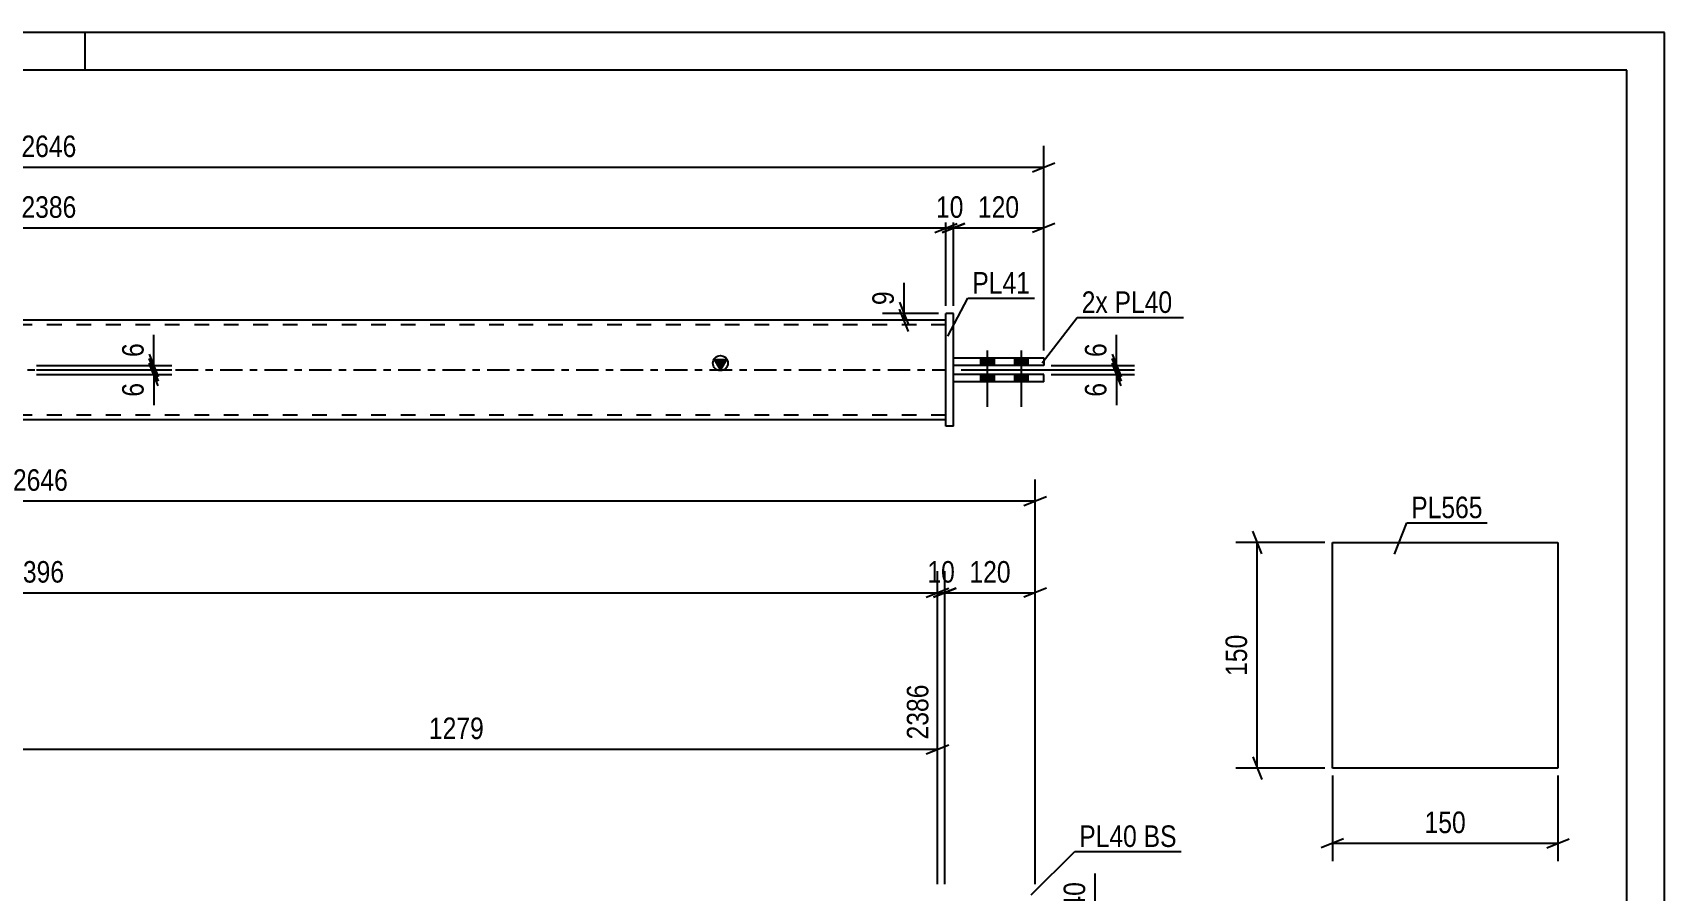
# Model space of a CAD drawing. Header units: millimetres. Extents: x 0 to 420, y 0 to 297.
# Drawn here: x 203 to 420, y 182.8 to 297 of the extents above; entities that cross this region are included whole.
import ezdxf

# ---------------------------------------------------------------- set-up
doc = ezdxf.new("R2010")
doc.units = ezdxf.units.MM
doc.linetypes.add('DXK_LINE_DOT2', pattern=[3.9198, 1.9599, -1.9599])
doc.linetypes.add('DXK_LINE_DOT3', pattern=[5.9187, 2.979, -0.9799, 0.9799, -0.9799])
doc.styles.add('Arial Narrow', font='ARIALN.TTF', dxfattribs={"height": 0.2})

# ---------------------------------------------------------------- blocks, each defined once
blk = doc.blocks.new('Unknown-585910948-1132')
at = {"color": 5, "linetype": 'Continuous'}
for p, q in [((420, 297), (0, 297)), ((210, 292), (210, 297)), ((420, 0), (420, 297)), ((415, 292), (5, 292)), ((415, 5), (415, 292))]:
    blk.add_line(p, q, dxfattribs=at)
blk = doc.blocks.new('Part-585910948-2331 - 2325')
at = {"color": 2, "linetype": 'Continuous'}
for p, q in [((325.46, 252.74), (325.46, 253.74)), ((325.46, 253.74), (337.46, 253.74)), ((337.46, 252.74), (325.46, 252.74)), ((337.46, 253.74), (337.46, 252.74))]:
    blk.add_line(p, q, dxfattribs=at)
blk = doc.blocks.new('Part-585910948-2336 - 2325')
at = {"color": 2, "linetype": 'Continuous'}
for p, q in [((337.46, 251.54), (325.46, 251.54)), ((325.46, 250.54), (325.46, 251.54)), ((337.46, 250.54), (325.46, 250.54)), ((337.46, 250.54), (337.46, 251.54))]:
    blk.add_line(p, q, dxfattribs=at)
blk = doc.blocks.new('Part-585910948-2341 - 2325')
at = {"linetype": 'Continuous'}
blk.add_hatch(color=2, dxfattribs=at).paths.add_polyline_path([(294.46, 252.14), (293.66, 253.54), (295.26, 253.54)])
at = {"color": 2, "linetype": 'Continuous'}
for p, q in [((324.46, 258.74), (85.88, 258.74)), ((294.46, 252.14), (293.66, 253.54)), ((293.66, 253.54), (295.26, 253.54)), ((295.26, 253.54), (294.46, 252.14)), ((85.88, 245.54), (324.46, 245.54))]:
    blk.add_line(p, q, dxfattribs=at)
at = {"color": 7, "linetype": 'DXK_LINE_DOT2'}
for p, q in [((324.46, 245.54), (324.46, 258.74)), ((324.46, 258.14), (85.88, 258.14)), ((324.46, 246.14), (85.88, 246.14))]:
    blk.add_line(p, q, dxfattribs=at)
at = {"color": 7, "linetype": 'DXK_LINE_DOT3'}
blk.add_line((85.88, 252.14), (324.46, 252.14), dxfattribs=at)
at = {"color": 2, "linetype": 'Continuous'}
blk.add_circle((294.46, 253.04), 1, dxfattribs=at)
blk = doc.blocks.new('Part-585910948-2359 - 2325')
at = {"color": 2, "linetype": 'Continuous'}
for p, q in [((324.46, 244.64), (324.46, 259.64)), ((325.46, 259.64), (324.46, 259.64)), ((325.46, 244.64), (325.46, 259.64)), ((325.46, 244.64), (324.46, 244.64))]:
    blk.add_line(p, q, dxfattribs=at)
blk = doc.blocks.new('Bolt-585910948-2365 - 2325')
at = {"linetype": 'Continuous'}
for points in [[(330.86, 253.74), (329.06, 253.74), (329.06, 252.74), (330.86, 252.74)], [(330.86, 253.74), (329.06, 253.74), (329.06, 252.74), (330.86, 252.74)], [(335.36, 253.74), (333.56, 253.74), (333.56, 252.74), (335.36, 252.74)], [(335.36, 253.74), (333.56, 253.74), (333.56, 252.74), (335.36, 252.74)], [(330.86, 251.54), (329.06, 251.54), (329.06, 250.54), (330.86, 250.54)], [(330.86, 251.54), (329.06, 251.54), (329.06, 250.54), (330.86, 250.54)], [(335.36, 251.54), (333.56, 251.54), (333.56, 250.54), (335.36, 250.54)], [(335.36, 251.54), (333.56, 251.54), (333.56, 250.54), (335.36, 250.54)]]:
    blk.add_hatch(color=1, dxfattribs=at).paths.add_polyline_path(points)
at = {"color": 1, "linetype": 'Continuous'}
for p, q in [((329.96, 254.74), (329.96, 247.24)), ((329.96, 254.74), (329.96, 247.24)), ((334.46, 254.74), (334.46, 247.24)), ((334.46, 254.74), (334.46, 247.24)), ((329.06, 253.74), (329.06, 252.74)), ((329.06, 253.74), (329.06, 252.74)), ((330.86, 253.74), (330.86, 252.74)), ((330.86, 253.74), (330.86, 252.74)), ((333.56, 253.74), (333.56, 252.74)), ((333.56, 253.74), (333.56, 252.74)), ((335.36, 253.74), (335.36, 252.74)), ((335.36, 253.74), (335.36, 252.74)), ((329.06, 251.54), (329.06, 250.54)), ((329.06, 251.54), (329.06, 250.54)), ((330.86, 251.54), (330.86, 250.54)), ((330.86, 251.54), (330.86, 250.54)), ((333.56, 251.54), (333.56, 250.54)), ((333.56, 251.54), (333.56, 250.54)), ((335.36, 251.54), (335.36, 250.54)), ((335.36, 251.54), (335.36, 250.54))]:
    blk.add_line(p, q, dxfattribs=at)
blk = doc.blocks.new('Part-585910948-4948 - 4947')
at = {"color": 2, "linetype": 'Continuous'}
for p, q in [((375.85, 229.18), (405.85, 229.18)), ((375.85, 199.18), (375.85, 229.18)), ((405.85, 229.18), (405.85, 199.18)), ((405.85, 199.18), (375.85, 199.18))]:
    blk.add_line(p, q, dxfattribs=at)
blk = doc.blocks.new('StraightDimension-585910948-1978 - 1905')
at = {"color": 7, "linetype": 'Continuous'}
for p, q in [((323.32, 183.73), (323.32, 225.35)), ((324.32, 183.73), (324.32, 225.35)), ((321.82, 221.9), (324.82, 223.1)), ((325.82, 223.1), (322.82, 221.9)), ((323.32, 222.5), (324.32, 222.5))]:
    blk.add_line(p, q, dxfattribs=at)
at = {"color": 0}
blk.add_wipeout([(326.25, 223.25), (326.25, 227.45), (321.39, 227.45), (321.39, 223.25)], dxfattribs=at)
at = {"color": 3, "style": 'Arial Narrow'}
blk.add_text('10', height=2.863, dxfattribs=at).set_placement((321.99, 223.85))
blk = doc.blocks.new('StraightDimension-585910948-1973 - 1905')
at = {"color": 7, "linetype": 'Continuous'}
for p, q in [((323.32, 183.73), (323.32, 225.35)), ((83.75, 222.5), (323.32, 222.5)), ((321.82, 221.9), (324.82, 223.1))]:
    blk.add_line(p, q, dxfattribs=at)
at = {"color": 0}
blk.add_wipeout([(207.79, 223.25), (207.79, 227.45), (199.28, 227.45), (199.28, 223.25)], dxfattribs=at)
at = {"color": 3, "style": 'Arial Narrow'}
blk.add_text('2396', height=2.863, dxfattribs=at).set_placement((199.88, 223.85))
blk = doc.blocks.new('StraightDimension-585910948-2281 - 1905')
at = {"color": 7, "linetype": 'Continuous'}
for p, q in [((336.32, 183.73), (336.32, 237.56)), ((71.75, 234.71), (336.32, 234.71)), ((334.82, 234.11), (337.82, 235.31))]:
    blk.add_line(p, q, dxfattribs=at)
at = {"color": 0}
blk.add_wipeout([(208.29, 235.46), (208.29, 239.66), (199.78, 239.66), (199.78, 235.46)], dxfattribs=at)
at = {"color": 3, "style": 'Arial Narrow'}
blk.add_text('2646', height=2.863, dxfattribs=at).set_placement((200.38, 236.06))
blk = doc.blocks.new('StraightDimension-585910948-2887 - 1905')
at = {"color": 7, "linetype": 'Continuous'}
for p, q in [((195.39, 182.83), (195.39, 214.81)), ((323.32, 183.73), (323.32, 210.31)), ((196.89, 202.29), (193.89, 201.09)), ((321.82, 201.09), (324.82, 202.29)), ((195.39, 201.69), (323.32, 201.69))]:
    blk.add_line(p, q, dxfattribs=at)
at = {"color": 0, "linetype": 'Continuous'}
blk.add_wipeout([(322.72, 210.91), (318.52, 210.91), (318.52, 202.39), (322.72, 202.39)], dxfattribs=at)
at = {"color": 0}
blk.add_wipeout([(263.61, 202.44), (263.61, 206.64), (255.1, 206.64), (255.1, 202.44)], dxfattribs=at)
at = {"color": 3, "linetype": 'Continuous', "style": 'Arial Narrow'}
blk.add_text('2386', height=2.863, rotation=90.0002, dxfattribs=at).set_placement((322.12, 202.99))
at = {"color": 3, "style": 'Arial Narrow'}
blk.add_text('1279', height=2.863, dxfattribs=at).set_placement((255.7, 203.04))
blk = doc.blocks.new('StraightDimension-585910948-1983 - 1905')
at = {"color": 7, "linetype": 'Continuous'}
for p, q in [((324.32, 183.73), (324.32, 225.35)), ((336.32, 183.73), (336.32, 225.35)), ((322.82, 221.9), (325.82, 223.1)), ((324.32, 222.5), (336.32, 222.5)), ((337.82, 223.1), (334.82, 221.9))]:
    blk.add_line(p, q, dxfattribs=at)
at = {"color": 0}
blk.add_wipeout([(333.66, 223.25), (333.66, 227.45), (326.98, 227.45), (326.98, 223.25)], dxfattribs=at)
at = {"color": 3, "style": 'Arial Narrow'}
blk.add_text('120', height=2.863, dxfattribs=at).set_placement((327.58, 223.85))
blk = doc.blocks.new('StraightDimension-585910948-3791 - 1905')
at = {"color": 7, "linetype": 'Continuous'}
for p, q in [((343.72, 180.73), (344.92, 177.73)), ((334.32, 179.23), (346.72, 179.23)), ((344.32, 175.23), (344.32, 179.23)), ((344.92, 173.73), (343.72, 176.73)), ((324.32, 175.23), (346.72, 175.23))]:
    blk.add_line(p, q, dxfattribs=at)
at = {"color": 0}
blk.add_wipeout([(343.57, 184.61), (339.37, 184.61), (339.37, 179.76), (343.57, 179.76)], dxfattribs=at)
at = {"color": 7, "linetype": 'Continuous'}
blk.add_line((344.32, 179.23), (344.32, 185.14), dxfattribs=at)
blk.add_line((344.32, 179.23), (344.32, 185.14), dxfattribs=at)
at = {"color": 3, "style": 'Arial Narrow'}
blk.add_text('40', height=2.863, rotation=90.0002, dxfattribs=at).set_placement((342.97, 180.36))
blk = doc.blocks.new('StraightDimension-585910948-2475 - 2325')
at = {"color": 7, "linetype": 'Continuous'}
for p, q in [((324.46, 260.64), (324.46, 273.87)), ((322.96, 270.42), (325.96, 271.62)), ((85.88, 271.02), (324.46, 271.02))]:
    blk.add_line(p, q, dxfattribs=at)
at = {"color": 0}
blk.add_wipeout([(209.43, 271.77), (209.43, 275.97), (200.91, 275.97), (200.91, 271.77)], dxfattribs=at)
at = {"color": 3, "style": 'Arial Narrow'}
blk.add_text('2386', height=2.863, dxfattribs=at).set_placement((201.51, 272.37))
blk = doc.blocks.new('StraightDimension-585910948-2495 - 2325')
at = {"color": 7, "linetype": 'Continuous'}
for p, q in [((325.46, 260.64), (325.46, 273.87)), ((337.46, 254.74), (337.46, 273.87)), ((323.96, 270.42), (326.96, 271.62)), ((338.96, 271.62), (335.96, 270.42)), ((325.46, 271.02), (337.46, 271.02))]:
    blk.add_line(p, q, dxfattribs=at)
at = {"color": 0}
blk.add_wipeout([(334.8, 271.77), (334.8, 275.97), (328.11, 275.97), (328.11, 271.77)], dxfattribs=at)
at = {"color": 3, "style": 'Arial Narrow'}
blk.add_text('120', height=2.863, dxfattribs=at).set_placement((328.71, 272.37))
blk = doc.blocks.new('StraightDimension-585910948-2517 - 2325')
at = {"color": 7, "linetype": 'Continuous'}
for p, q in [((203.5, 252.14), (221.51, 252.14)), ((218.51, 253.64), (219.71, 250.64)), ((219.71, 250.04), (218.51, 253.04)), ((219.11, 251.54), (219.11, 252.14)), ((203.5, 251.54), (221.51, 251.54))]:
    blk.add_line(p, q, dxfattribs=at)
at = {"color": 0}
blk.add_wipeout([(218.36, 251.01), (214.16, 251.01), (214.16, 247.98), (218.36, 247.98)], dxfattribs=at)
at = {"color": 7, "linetype": 'Continuous'}
blk.add_line((219.11, 251.54), (219.11, 247.46), dxfattribs=at)
blk.add_line((219.11, 251.54), (219.11, 247.46), dxfattribs=at)
at = {"color": 3, "style": 'Arial Narrow'}
blk.add_text('6', height=2.86, rotation=90.0002, dxfattribs=at).set_placement((217.76, 248.58))
blk = doc.blocks.new('StraightDimension-585910948-2425 - 2325')
at = {"color": 7, "linetype": 'Continuous'}
for p, q in [((346.55, 254.24), (347.75, 251.24)), ((326.46, 252.14), (349.55, 252.14)), ((338.46, 252.74), (349.55, 252.74)), ((347.75, 250.64), (346.55, 253.64)), ((347.15, 252.14), (347.15, 252.74))]:
    blk.add_line(p, q, dxfattribs=at)
at = {"color": 0}
blk.add_wipeout([(346.4, 256.29), (342.2, 256.29), (342.2, 253.26), (346.4, 253.26)], dxfattribs=at)
at = {"color": 7, "linetype": 'Continuous'}
blk.add_line((347.15, 252.74), (347.15, 256.81), dxfattribs=at)
blk.add_line((347.15, 252.74), (347.15, 256.81), dxfattribs=at)
at = {"color": 3, "style": 'Arial Narrow'}
blk.add_text('6', height=2.86, rotation=90.0002, dxfattribs=at).set_placement((345.8, 253.86))
blk = doc.blocks.new('StraightDimension-585910948-2434 - 2325')
at = {"color": 7, "linetype": 'Continuous'}
for p, q in [((326.46, 252.14), (349.55, 252.14)), ((346.55, 253.64), (347.75, 250.64)), ((347.75, 250.04), (346.55, 253.04)), ((347.15, 251.54), (347.15, 252.14)), ((338.46, 251.54), (349.55, 251.54))]:
    blk.add_line(p, q, dxfattribs=at)
at = {"color": 0}
blk.add_wipeout([(346.4, 251.01), (342.2, 251.01), (342.2, 247.98), (346.4, 247.98)], dxfattribs=at)
at = {"color": 7, "linetype": 'Continuous'}
blk.add_line((347.15, 251.54), (347.15, 247.46), dxfattribs=at)
blk.add_line((347.15, 251.54), (347.15, 247.46), dxfattribs=at)
at = {"color": 3, "style": 'Arial Narrow'}
blk.add_text('6', height=2.86, rotation=90.0002, dxfattribs=at).set_placement((345.8, 248.58))
blk = doc.blocks.new('StraightDimension-585910948-2444 - 2325')
at = {"color": 7, "linetype": 'Continuous'}
for p, q in [((318.28, 261.14), (319.48, 258.14)), ((323.46, 259.64), (316.03, 259.64)), ((323.46, 258.74), (316.03, 258.74)), ((319.48, 257.24), (318.28, 260.24)), ((318.88, 258.74), (318.88, 259.64))]:
    blk.add_line(p, q, dxfattribs=at)
at = {"color": 0}
blk.add_wipeout([(318.13, 263.19), (313.93, 263.19), (313.93, 260.16), (318.13, 260.16)], dxfattribs=at)
at = {"color": 7, "linetype": 'Continuous'}
blk.add_line((318.88, 259.64), (318.88, 263.71), dxfattribs=at)
blk.add_line((318.88, 259.64), (318.88, 263.71), dxfattribs=at)
at = {"color": 3, "style": 'Arial Narrow'}
blk.add_text('9', height=2.86, rotation=90.0002, dxfattribs=at).set_placement((317.53, 260.76))
blk = doc.blocks.new('StraightDimension-585910948-2485 - 2325')
at = {"color": 7, "linetype": 'Continuous'}
for p, q in [((324.46, 260.64), (324.46, 273.87)), ((325.46, 260.64), (325.46, 273.87)), ((322.96, 270.42), (325.96, 271.62)), ((326.96, 271.62), (323.96, 270.42)), ((324.46, 271.02), (325.46, 271.02))]:
    blk.add_line(p, q, dxfattribs=at)
at = {"color": 0}
blk.add_wipeout([(327.38, 271.77), (327.38, 275.97), (322.53, 275.97), (322.53, 271.77)], dxfattribs=at)
at = {"color": 3, "style": 'Arial Narrow'}
blk.add_text('10', height=2.863, dxfattribs=at).set_placement((323.13, 272.37))
blk = doc.blocks.new('StraightDimension-585910948-2506 - 2325')
at = {"color": 7, "linetype": 'Continuous'}
for p, q in [((337.46, 254.74), (337.46, 281.95)), ((72.88, 279.1), (337.46, 279.1)), ((335.96, 278.5), (338.96, 279.7))]:
    blk.add_line(p, q, dxfattribs=at)
at = {"color": 0}
blk.add_wipeout([(209.43, 279.85), (209.43, 284.05), (200.91, 284.05), (200.91, 279.85)], dxfattribs=at)
at = {"color": 3, "style": 'Arial Narrow'}
blk.add_text('2646', height=2.863, dxfattribs=at).set_placement((201.51, 280.45))
blk = doc.blocks.new('StraightDimension-585910948-2521 - 2325')
at = {"color": 7, "linetype": 'Continuous'}
for p, q in [((218.51, 254.24), (219.71, 251.24)), ((203.5, 252.74), (221.51, 252.74)), ((203.5, 252.14), (221.51, 252.14)), ((219.71, 250.64), (218.51, 253.64)), ((219.11, 252.14), (219.11, 252.74))]:
    blk.add_line(p, q, dxfattribs=at)
at = {"color": 0}
blk.add_wipeout([(218.36, 256.29), (214.16, 256.29), (214.16, 253.26), (218.36, 253.26)], dxfattribs=at)
at = {"color": 7, "linetype": 'Continuous'}
blk.add_line((219.11, 252.74), (219.11, 256.81), dxfattribs=at)
blk.add_line((219.11, 252.74), (219.11, 256.81), dxfattribs=at)
at = {"color": 3, "style": 'Arial Narrow'}
blk.add_text('6', height=2.86, rotation=90.0002, dxfattribs=at).set_placement((217.76, 253.86))
blk = doc.blocks.new('StraightDimension-585910948-5113 - 4947')
at = {"color": 7, "linetype": 'Continuous'}
for p, q in [((375.85, 198.18), (375.85, 186.78)), ((405.85, 198.18), (405.85, 186.78)), ((377.35, 189.78), (374.35, 188.58)), ((375.85, 189.18), (405.85, 189.18)), ((404.35, 188.58), (407.35, 189.78))]:
    blk.add_line(p, q, dxfattribs=at)
at = {"color": 0}
blk.add_wipeout([(394.19, 189.93), (394.19, 194.13), (387.51, 194.13), (387.51, 189.93)], dxfattribs=at)
at = {"color": 3, "style": 'Arial Narrow'}
blk.add_text('150', height=2.863, dxfattribs=at).set_placement((388.11, 190.53))
blk = doc.blocks.new('StraightDimension-585910948-5117 - 4947')
at = {"color": 7, "linetype": 'Continuous'}
for p, q in [((366.45, 227.68), (365.25, 230.68)), ((374.85, 229.18), (363, 229.18)), ((365.85, 199.18), (365.85, 229.18)), ((365.25, 200.68), (366.45, 197.68)), ((374.85, 199.18), (363, 199.18))]:
    blk.add_line(p, q, dxfattribs=at)
at = {"color": 0}
blk.add_wipeout([(365.1, 217.52), (360.9, 217.52), (360.9, 210.84), (365.1, 210.84)], dxfattribs=at)
at = {"color": 3, "style": 'Arial Narrow'}
blk.add_text('150', height=2.863, rotation=90.0002, dxfattribs=at).set_placement((364.5, 211.44))
blk = doc.blocks.new('MarkSet-585910948-2310 - 1905')
at = {"color": 0}
blk.add_wipeout([(349.85, 188.69), (349.85, 191.69), (342.18, 191.69), (342.18, 188.69)], dxfattribs=at)
blk.add_wipeout([(349.85, 188.69), (349.85, 191.69), (342.18, 191.69), (342.18, 188.69)], dxfattribs=at)
at = {"color": 30, "linetype": 'Continuous'}
blk.add_line((335.78, 182.34), (341.58, 188.09), dxfattribs=at)
at = {"color": 0}
blk.add_wipeout([(355.13, 188.69), (355.13, 191.69), (350.75, 191.69), (350.75, 188.69)], dxfattribs=at)
blk.add_wipeout([(355.13, 188.69), (355.13, 191.69), (350.75, 191.69), (350.75, 188.69)], dxfattribs=at)
at = {"color": 30, "linetype": 'Continuous'}
blk.add_line((341.58, 188.09), (355.73, 188.09), dxfattribs=at)
at = {"color": 3, "style": 'Arial Narrow'}
for s, p in [('PL40', (342.18, 188.69)), ('BS', (350.75, 188.69))]:
    blk.add_text(s, height=2.863, dxfattribs=at).set_placement(p)
blk = doc.blocks.new('Mark-585910948-2355 - 2325')
at = {"color": 0}
blk.add_wipeout([(335.65, 262.29), (335.65, 265.29), (327.97, 265.29), (327.97, 262.29)], dxfattribs=at)
blk.add_wipeout([(335.65, 262.29), (335.65, 265.29), (327.97, 265.29), (327.97, 262.29)], dxfattribs=at)
at = {"color": 30, "linetype": 'Continuous'}
for p, q in [((324.69, 256.61), (327.37, 261.69)), ((327.37, 261.69), (336.25, 261.69))]:
    blk.add_line(p, q, dxfattribs=at)
at = {"color": 3, "style": 'Arial Narrow'}
blk.add_text('PL41', height=2.863, dxfattribs=at).set_placement((327.97, 262.29))
blk = doc.blocks.new('MarkSet-585910948-2558 - 2325')
at = {"color": 0}
blk.add_wipeout([(345.98, 259.72), (345.98, 262.72), (342.51, 262.72), (342.51, 259.72)], dxfattribs=at)
blk.add_wipeout([(345.98, 259.72), (345.98, 262.72), (342.51, 262.72), (342.51, 259.72)], dxfattribs=at)
at = {"color": 30, "linetype": 'Continuous'}
blk.add_line((337.26, 253.07), (341.91, 259.12), dxfattribs=at)
at = {"color": 0}
blk.add_wipeout([(354.56, 259.72), (354.56, 262.72), (346.88, 262.72), (346.88, 259.72)], dxfattribs=at)
blk.add_wipeout([(354.56, 259.72), (354.56, 262.72), (346.88, 262.72), (346.88, 259.72)], dxfattribs=at)
at = {"color": 30, "linetype": 'Continuous'}
blk.add_line((341.91, 259.12), (356.06, 259.12), dxfattribs=at)
at = {"color": 3, "style": 'Arial Narrow'}
for s, p in [('2x', (342.51, 259.72)), ('PL40', (346.88, 259.72))]:
    blk.add_text(s, height=2.863, dxfattribs=at).set_placement(p)
blk = doc.blocks.new('Mark-585910948-5156 - 4947')
at = {"color": 0}
blk.add_wipeout([(395.84, 232.42), (395.84, 235.42), (386.33, 235.42), (386.33, 232.42)], dxfattribs=at)
blk.add_wipeout([(395.84, 232.42), (395.84, 235.42), (386.33, 235.42), (386.33, 232.42)], dxfattribs=at)
at = {"color": 30, "linetype": 'Continuous'}
for p, q in [((384.09, 227.62), (385.73, 231.82)), ((385.73, 231.82), (396.44, 231.82))]:
    blk.add_line(p, q, dxfattribs=at)
at = {"color": 3, "style": 'Arial Narrow'}
blk.add_text('PL565', height=2.863, dxfattribs=at).set_placement((386.33, 232.42))

msp = doc.modelspace()

# ---------------------------------------------------------------- block references
for name in ['Unknown-585910948-1132', 'Part-585910948-2341 - 2325', 'Part-585910948-2359 - 2325', 'Bolt-585910948-2365 - 2325', 'Part-585910948-2331 - 2325', 'Part-585910948-2336 - 2325', 'Part-585910948-4948 - 4947']:
    msp.add_blockref(name, (0, 0))

# ---------------------------------------------------------------- next in the draw order: block references
for name in ['StraightDimension-585910948-2475 - 2325', 'StraightDimension-585910948-2517 - 2325', 'Mark-585910948-5156 - 4947', 'StraightDimension-585910948-1978 - 1905', 'StraightDimension-585910948-5113 - 4947']:
    msp.add_blockref(name, (0, 0))

# ---------------------------------------------------------------- next in the draw order: block references
for name in ['StraightDimension-585910948-2495 - 2325', 'StraightDimension-585910948-5117 - 4947', 'StraightDimension-585910948-1973 - 1905']:
    msp.add_blockref(name, (0, 0))

# ---------------------------------------------------------------- next in the draw order: block references
for name in ['StraightDimension-585910948-2444 - 2325', 'StraightDimension-585910948-2425 - 2325', 'StraightDimension-585910948-2281 - 1905']:
    msp.add_blockref(name, (0, 0))

# ---------------------------------------------------------------- next in the draw order: block references
for name in ['StraightDimension-585910948-2485 - 2325', 'StraightDimension-585910948-2434 - 2325', 'StraightDimension-585910948-2887 - 1905']:
    msp.add_blockref(name, (0, 0))

# ---------------------------------------------------------------- next in the draw order: block references
for name in ['StraightDimension-585910948-2506 - 2325', 'StraightDimension-585910948-1983 - 1905']:
    msp.add_blockref(name, (0, 0))

# ---------------------------------------------------------------- next in the draw order: block references
for name in ['Mark-585910948-2355 - 2325', 'StraightDimension-585910948-2521 - 2325', 'StraightDimension-585910948-3791 - 1905']:
    msp.add_blockref(name, (0, 0))

# ---------------------------------------------------------------- next in the draw order: block references
for name in ['MarkSet-585910948-2558 - 2325', 'MarkSet-585910948-2310 - 1905']:
    msp.add_blockref(name, (0, 0))

doc.saveas('drawing.dxf')
